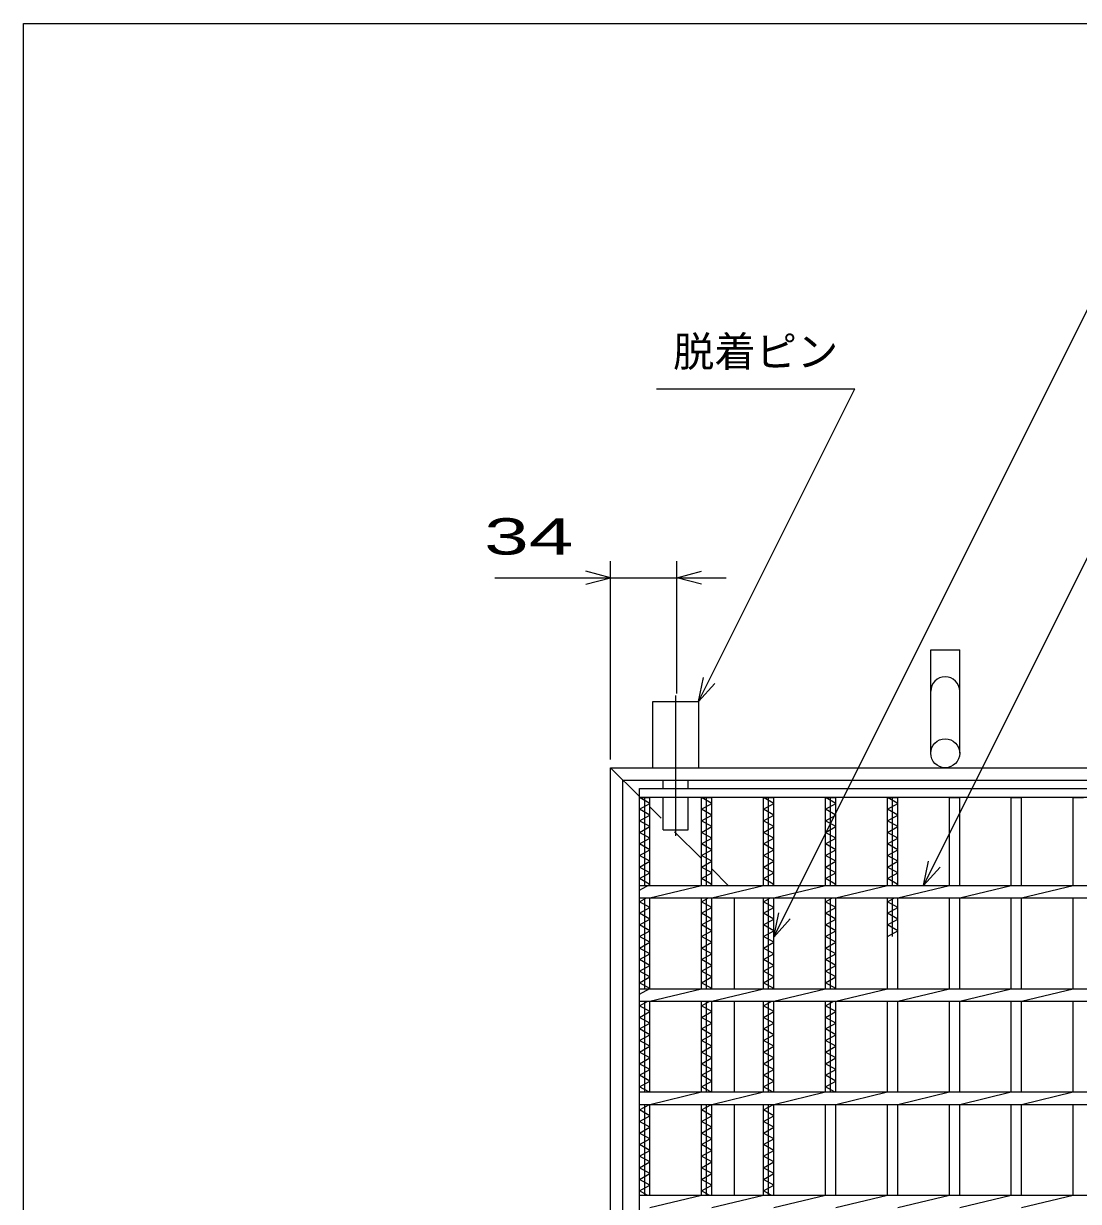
# Model space of a CAD drawing. Units: millimetres, scale not verified. Extents: x -1456 to 1389, y -1026 to 839.
# Drawn here: x -1379 to -868, y 268 to 839 of the extents above; entities that cross this region are included whole.
import ezdxf
from ezdxf.enums import TextEntityAlignment as Align

# ---------------------------------------------------------------- set-up
doc = ezdxf.new("R2010")
doc.units = ezdxf.units.MM
doc.header["$LTSCALE"] = 8
doc.linetypes.add('LONG_DASHED_DOTTED', pattern=[15.25, 12, -1.5, 0.25, -1.5])
for name, color, linetype, lineweight in [('0_2', 150, 'Continuous', 25), ('16', 3, 'Continuous', 25), ('19', 6, 'Continuous', 25), ('22', 4, 'Continuous', 25)]:
    doc.layers.add(name, color=color, linetype=linetype, lineweight=lineweight)
doc.styles.add('ベクトル', font='')
doc.styles.get('ベクトル').set_extended_font_data('ベクトル')

msp = doc.modelspace()

# ---------------------------------------------------------------- linework, layer by layer
at = {"layer": '0_2'}
for p, q in [((-1379.2, -921.2), (-1379.2, 838.8)), ((-1379.2, 838.8), (1388.8, 838.8))]:
    msp.add_line(p, q, dxfattribs=at)
at = {"layer": '16'}
for p, q in [((-1081, 468.5), (-386, 468.5)), ((-1081, 464), (-1081, 468.5)), ((-386, 464), (-1081, 464)), ((-1081, -227), (-1081, 464)), ((-1081, 464), (-1076, 464)), ((-1076, 461.2), (-1081, 464)), ((-1078.5, 421.5), (-1078.5, 464)), ((-1076, 421.5), (-1076, 464)), ((-1051, 421.5), (-1051, 464)), ((-1051, 464), (-1046, 464)), ((-1046, 461.2), (-1051, 464)), ((-1048.5, 421.5), (-1048.5, 464)), ((-1046, 421.5), (-1046, 464)), ((-1021, 421.5), (-1021, 464)), ((-1021, 464), (-1016, 464)), ((-1016, 461.2), (-1021, 464)), ((-1018.5, 421.5), (-1018.5, 464)), ((-1016, 421.5), (-1016, 464)), ((-991, 421.5), (-991, 464)), ((-991, 464), (-986, 464)), ((-986, 461.2), (-991, 464)), ((-988.5, 421.5), (-988.5, 464)), ((-986, 421.5), (-986, 464)), ((-961, 421.5), (-961, 464)), ((-961, 464), (-956, 464)), ((-956, 461.2), (-961, 464)), ((-958.5, 421.5), (-958.5, 464)), ((-956, 421.5), (-956, 464)), ((-931, 421.5), (-931, 464)), ((-931, 464), (-926, 464)), ((-926, 421.5), (-926, 464)), ((-901, 421.5), (-901, 464)), ((-901, 464), (-896, 464)), ((-896, 421.5), (-896, 464)), ((-871, 421.5), (-871, 464)), ((-871, 464), (-866, 464)), ((-1081, 458.4), (-1076, 461.2)), ((-1076, 455.6), (-1081, 458.4)), ((-1051, 458.4), (-1046, 461.2)), ((-1046, 455.6), (-1051, 458.4)), ((-1021, 458.4), (-1016, 461.2)), ((-1016, 455.6), (-1021, 458.4)), ((-991, 458.4), (-986, 461.2)), ((-986, 455.6), (-991, 458.4)), ((-961, 458.4), (-956, 461.2)), ((-956, 455.6), (-961, 458.4)), ((-1081, 452.8), (-1076, 455.6)), ((-1076, 450), (-1081, 452.8)), ((-1051, 452.8), (-1046, 455.6)), ((-1046, 450), (-1051, 452.8)), ((-1021, 452.8), (-1016, 455.6)), ((-1016, 450), (-1021, 452.8)), ((-991, 452.8), (-986, 455.6)), ((-986, 450), (-991, 452.8)), ((-961, 452.8), (-956, 455.6)), ((-956, 450), (-961, 452.8)), ((-1081, 447.2), (-1076, 450)), ((-1076, 444.4), (-1081, 447.2)), ((-1051, 447.2), (-1046, 450)), ((-1046, 444.4), (-1051, 447.2)), ((-1021, 447.2), (-1016, 450)), ((-1016, 444.4), (-1021, 447.2)), ((-991, 447.2), (-986, 450)), ((-986, 444.4), (-991, 447.2)), ((-961, 447.2), (-956, 450)), ((-956, 444.4), (-961, 447.2)), ((-1081, 441.6), (-1076, 444.4)), ((-1076, 438.8), (-1081, 441.6)), ((-1051, 441.6), (-1046, 444.4)), ((-1046, 438.8), (-1051, 441.6)), ((-1021, 441.6), (-1016, 444.4)), ((-1016, 438.8), (-1021, 441.6)), ((-991, 441.6), (-986, 444.4)), ((-986, 438.8), (-991, 441.6)), ((-961, 441.6), (-956, 444.4)), ((-956, 438.8), (-961, 441.6)), ((-1081, 436), (-1076, 438.8)), ((-1076, 433.2), (-1081, 436)), ((-1051, 436), (-1046, 438.8)), ((-1046, 433.2), (-1051, 436)), ((-1021, 436), (-1016, 438.8)), ((-1016, 433.2), (-1021, 436)), ((-991, 436), (-986, 438.8)), ((-986, 433.2), (-991, 436)), ((-961, 436), (-956, 438.8)), ((-956, 433.2), (-961, 436)), ((-1081, 430.4), (-1076, 433.2)), ((-1076, 427.6), (-1081, 430.4)), ((-1051, 430.4), (-1046, 433.2)), ((-1046, 427.6), (-1051, 430.4)), ((-1021, 430.4), (-1016, 433.2)), ((-1016, 427.6), (-1021, 430.4)), ((-991, 430.4), (-986, 433.2)), ((-986, 427.6), (-991, 430.4)), ((-961, 430.4), (-956, 433.2)), ((-956, 427.6), (-961, 430.4)), ((-1081, 424.8), (-1076, 427.6)), ((-1076, 422), (-1081, 424.8)), ((-1051, 424.8), (-1046, 427.6)), ((-1046, 422), (-1051, 424.8)), ((-1021, 424.8), (-1016, 427.6)), ((-1016, 422), (-1021, 424.8)), ((-991, 424.8), (-986, 427.6)), ((-986, 422), (-991, 424.8)), ((-961, 424.8), (-956, 427.6)), ((-956, 422), (-961, 424.8)), ((-1081, 419.2), (-1076, 422)), ((-1081, 421.5), (-386, 421.5)), ((-1081, 415.5), (-1081, 421.5)), ((-1076, 415.5), (-1051, 421.5)), ((-1046.893, 421.5), (-1046, 422)), ((-1046, 415.5), (-1021, 421.5)), ((-1016.893, 421.5), (-1016, 422)), ((-1016, 415.5), (-991, 421.5)), ((-986.893, 421.5), (-986, 422)), ((-986, 415.5), (-961, 421.5)), ((-956.893, 421.5), (-956, 422)), ((-956, 415.5), (-931, 421.5)), ((-926, 415.5), (-901, 421.5)), ((-896, 415.5), (-871, 421.5)), ((-1081, 415.5), (-386, 415.5)), ((-1081, 413.6), (-1077.607, 415.5)), ((-1076, 410.8), (-1081, 413.6)), ((-1081, 408), (-1076, 410.8)), ((-1078.5, 371.5), (-1078.5, 415.5)), ((-1076, 371.5), (-1076, 415.5)), ((-1051, 371.5), (-1051, 415.5)), ((-1051, 413.6), (-1047.607, 415.5)), ((-1046, 410.8), (-1051, 413.6)), ((-1051, 408), (-1046, 410.8)), ((-1048.5, 371.5), (-1048.5, 415.5)), ((-1046, 371.5), (-1046, 415.5)), ((-1021, 371.5), (-1021, 415.5)), ((-1021, 413.6), (-1017.607, 415.5)), ((-1016, 410.8), (-1021, 413.6)), ((-1021, 408), (-1016, 410.8)), ((-1018.5, 371.5), (-1018.5, 415.5)), ((-1016, 371.5), (-1016, 415.5)), ((-991, 371.5), (-991, 415.5)), ((-991, 413.6), (-987.607, 415.5)), ((-986, 410.8), (-991, 413.6)), ((-991, 408), (-986, 410.8)), ((-988.5, 371.5), (-988.5, 415.5)), ((-986, 371.5), (-986, 415.5)), ((-961, 371.5), (-961, 415.5)), ((-961, 413.6), (-957.607, 415.5)), ((-956, 410.8), (-961, 413.6)), ((-961, 408), (-956, 410.8)), ((-958.5, 396.8), (-958.5, 415.5)), ((-956, 371.5), (-956, 415.5)), ((-931, 371.5), (-931, 415.5)), ((-926, 371.5), (-926, 415.5)), ((-901, 371.5), (-901, 415.5)), ((-896, 371.5), (-896, 415.5)), ((-871, 371.5), (-871, 415.5)), ((-1076, 405.2), (-1081, 408)), ((-1081, 402.4), (-1076, 405.2)), ((-1046, 405.2), (-1051, 408)), ((-1051, 402.4), (-1046, 405.2)), ((-1016, 405.2), (-1021, 408)), ((-1021, 402.4), (-1016, 405.2)), ((-986, 405.2), (-991, 408)), ((-991, 402.4), (-986, 405.2)), ((-956, 405.2), (-961, 408)), ((-961, 402.4), (-956, 405.2)), ((-1076, 399.6), (-1081, 402.4)), ((-1081, 396.8), (-1076, 399.6)), ((-1046, 399.6), (-1051, 402.4)), ((-1051, 396.8), (-1046, 399.6)), ((-1016, 399.6), (-1021, 402.4)), ((-1021, 396.8), (-1016, 399.6)), ((-986, 399.6), (-991, 402.4)), ((-991, 396.8), (-986, 399.6)), ((-956, 399.6), (-961, 402.4)), ((-961, 396.8), (-956, 399.6)), ((-1076, 394), (-1081, 396.8)), ((-1081, 391.2), (-1076, 394)), ((-1046, 394), (-1051, 396.8)), ((-1051, 391.2), (-1046, 394)), ((-1016, 394), (-1021, 396.8)), ((-1021, 391.2), (-1016, 394)), ((-986, 394), (-991, 396.8)), ((-991, 391.2), (-986, 394)), ((-1076, 388.4), (-1081, 391.2)), ((-1081, 385.6), (-1076, 388.4)), ((-1046, 388.4), (-1051, 391.2)), ((-1051, 385.6), (-1046, 388.4)), ((-1016, 388.4), (-1021, 391.2)), ((-1021, 385.6), (-1016, 388.4)), ((-986, 388.4), (-991, 391.2)), ((-991, 385.6), (-986, 388.4)), ((-1076, 382.8), (-1081, 385.6)), ((-1081, 380), (-1076, 382.8)), ((-1046, 382.8), (-1051, 385.6)), ((-1051, 380), (-1046, 382.8)), ((-1016, 382.8), (-1021, 385.6)), ((-1021, 380), (-1016, 382.8)), ((-986, 382.8), (-991, 385.6)), ((-991, 380), (-986, 382.8)), ((-1076, 377.2), (-1081, 380)), ((-1081, 374.4), (-1076, 377.2)), ((-1046, 377.2), (-1051, 380)), ((-1051, 374.4), (-1046, 377.2)), ((-1016, 377.2), (-1021, 380)), ((-1021, 374.4), (-1016, 377.2)), ((-986, 377.2), (-991, 380)), ((-991, 374.4), (-986, 377.2)), ((-1076, 371.6), (-1081, 374.4)), ((-1081, 368.8), (-1076, 371.6)), ((-1081, 371.5), (-386, 371.5)), ((-1081, 365.5), (-1081, 371.5)), ((-1076, 365.5), (-1051, 371.5)), ((-1046, 371.6), (-1051, 374.4)), ((-1046.179, 371.5), (-1046, 371.6)), ((-1046, 365.5), (-1021, 371.5)), ((-1016, 371.6), (-1021, 374.4)), ((-1016.179, 371.5), (-1016, 371.6)), ((-1016, 365.5), (-991, 371.5)), ((-986, 371.6), (-991, 374.4)), ((-986.179, 371.5), (-986, 371.6)), ((-986, 365.5), (-961, 371.5)), ((-956, 365.5), (-931, 371.5)), ((-926, 365.5), (-901, 371.5)), ((-896, 365.5), (-871, 371.5)), ((-1081, 365.5), (-386, 365.5)), ((-1081, 363.2), (-1076.893, 365.5)), ((-1078.5, 321.5), (-1078.5, 365.5)), ((-1076, 321.5), (-1076, 365.5)), ((-1051, 321.5), (-1051, 365.5)), ((-1051, 363.2), (-1046.893, 365.5)), ((-1048.5, 321.5), (-1048.5, 365.5)), ((-1046, 321.5), (-1046, 365.5)), ((-1021, 321.5), (-1021, 365.5)), ((-1021, 363.2), (-1016.893, 365.5)), ((-1018.5, 321.5), (-1018.5, 365.5)), ((-1016, 321.5), (-1016, 365.5)), ((-991, 321.5), (-991, 365.5)), ((-991, 363.2), (-986.893, 365.5)), ((-988.5, 321.5), (-988.5, 365.5)), ((-986, 321.5), (-986, 365.5)), ((-961, 321.5), (-961, 365.5)), ((-956, 321.5), (-956, 365.5)), ((-931, 321.5), (-931, 365.5)), ((-926, 321.5), (-926, 365.5)), ((-901, 321.5), (-901, 365.5)), ((-896, 321.5), (-896, 365.5)), ((-871, 321.5), (-871, 365.5)), ((-1076, 360.4), (-1081, 363.2)), ((-1081, 357.6), (-1076, 360.4)), ((-1046, 360.4), (-1051, 363.2)), ((-1051, 357.6), (-1046, 360.4)), ((-1016, 360.4), (-1021, 363.2)), ((-1021, 357.6), (-1016, 360.4)), ((-986, 360.4), (-991, 363.2)), ((-991, 357.6), (-986, 360.4)), ((-1076, 354.8), (-1081, 357.6)), ((-1081, 352), (-1076, 354.8)), ((-1046, 354.8), (-1051, 357.6)), ((-1051, 352), (-1046, 354.8)), ((-1016, 354.8), (-1021, 357.6)), ((-1021, 352), (-1016, 354.8)), ((-986, 354.8), (-991, 357.6)), ((-991, 352), (-986, 354.8)), ((-1076, 349.2), (-1081, 352)), ((-1081, 346.4), (-1076, 349.2)), ((-1046, 349.2), (-1051, 352)), ((-1051, 346.4), (-1046, 349.2)), ((-1016, 349.2), (-1021, 352)), ((-1021, 346.4), (-1016, 349.2)), ((-986, 349.2), (-991, 352)), ((-991, 346.4), (-986, 349.2)), ((-1076, 343.6), (-1081, 346.4)), ((-1081, 340.8), (-1076, 343.6)), ((-1046, 343.6), (-1051, 346.4)), ((-1051, 340.8), (-1046, 343.6)), ((-1016, 343.6), (-1021, 346.4)), ((-1021, 340.8), (-1016, 343.6)), ((-986, 343.6), (-991, 346.4)), ((-991, 340.8), (-986, 343.6)), ((-1076, 338), (-1081, 340.8)), ((-1081, 335.2), (-1076, 338)), ((-1046, 338), (-1051, 340.8)), ((-1051, 335.2), (-1046, 338)), ((-1016, 338), (-1021, 340.8)), ((-1021, 335.2), (-1016, 338)), ((-986, 338), (-991, 340.8)), ((-991, 335.2), (-986, 338)), ((-1076, 332.4), (-1081, 335.2)), ((-1081, 329.6), (-1076, 332.4)), ((-1046, 332.4), (-1051, 335.2)), ((-1051, 329.6), (-1046, 332.4)), ((-1016, 332.4), (-1021, 335.2)), ((-1021, 329.6), (-1016, 332.4)), ((-986, 332.4), (-991, 335.2)), ((-991, 329.6), (-986, 332.4)), ((-1076, 326.8), (-1081, 329.6)), ((-1081, 324), (-1076, 326.8)), ((-1046, 326.8), (-1051, 329.6)), ((-1051, 324), (-1046, 326.8)), ((-1016, 326.8), (-1021, 329.6)), ((-1021, 324), (-1016, 326.8)), ((-986, 326.8), (-991, 329.6)), ((-991, 324), (-986, 326.8)), ((-1076.536, 321.5), (-1081, 324)), ((-1081, 321.5), (-386, 321.5)), ((-1081, 315.5), (-1081, 321.5)), ((-1076, 315.5), (-1051, 321.5)), ((-1046.536, 321.5), (-1051, 324)), ((-1046, 315.5), (-1021, 321.5)), ((-1016.536, 321.5), (-1021, 324)), ((-1016, 315.5), (-991, 321.5)), ((-986.536, 321.5), (-991, 324)), ((-986, 315.5), (-961, 321.5)), ((-956, 315.5), (-931, 321.5)), ((-926, 315.5), (-901, 321.5)), ((-896, 315.5), (-871, 321.5)), ((-1081, 315.5), (-386, 315.5)), ((-1081, 312.8), (-1076.179, 315.5)), ((-1078.5, 271.5), (-1078.5, 315.5)), ((-1076, 271.5), (-1076, 315.5)), ((-1051, 271.5), (-1051, 315.5)), ((-1051, 312.8), (-1046.179, 315.5)), ((-1048.5, 271.5), (-1048.5, 315.5)), ((-1046, 271.5), (-1046, 315.5)), ((-1021, 271.5), (-1021, 315.5)), ((-1021, 312.8), (-1016.179, 315.5)), ((-1018.5, 271.5), (-1018.5, 315.5)), ((-1016, 271.5), (-1016, 315.5)), ((-991, 271.5), (-991, 315.5)), ((-986, 271.5), (-986, 315.5)), ((-961, 271.5), (-961, 315.5)), ((-956, 271.5), (-956, 315.5)), ((-931, 271.5), (-931, 315.5)), ((-926, 271.5), (-926, 315.5)), ((-901, 271.5), (-901, 315.5)), ((-896, 271.5), (-896, 315.5)), ((-871, 271.5), (-871, 315.5)), ((-1076, 310), (-1081, 312.8)), ((-1081, 307.2), (-1076, 310)), ((-1046, 310), (-1051, 312.8)), ((-1051, 307.2), (-1046, 310)), ((-1016, 310), (-1021, 312.8)), ((-1021, 307.2), (-1016, 310)), ((-1076, 304.4), (-1081, 307.2)), ((-1081, 301.6), (-1076, 304.4)), ((-1046, 304.4), (-1051, 307.2)), ((-1051, 301.6), (-1046, 304.4)), ((-1016, 304.4), (-1021, 307.2)), ((-1021, 301.6), (-1016, 304.4)), ((-1076, 298.8), (-1081, 301.6)), ((-1081, 296), (-1076, 298.8)), ((-1046, 298.8), (-1051, 301.6)), ((-1051, 296), (-1046, 298.8)), ((-1016, 298.8), (-1021, 301.6)), ((-1021, 296), (-1016, 298.8)), ((-1076, 293.2), (-1081, 296)), ((-1081, 290.4), (-1076, 293.2)), ((-1046, 293.2), (-1051, 296)), ((-1051, 290.4), (-1046, 293.2)), ((-1016, 293.2), (-1021, 296)), ((-1021, 290.4), (-1016, 293.2)), ((-1076, 287.6), (-1081, 290.4)), ((-1081, 284.8), (-1076, 287.6)), ((-1046, 287.6), (-1051, 290.4)), ((-1051, 284.8), (-1046, 287.6)), ((-1016, 287.6), (-1021, 290.4)), ((-1021, 284.8), (-1016, 287.6)), ((-1076, 282), (-1081, 284.8)), ((-1081, 279.2), (-1076, 282)), ((-1046, 282), (-1051, 284.8)), ((-1051, 279.2), (-1046, 282)), ((-1016, 282), (-1021, 284.8)), ((-1021, 279.2), (-1016, 282)), ((-1076, 276.4), (-1081, 279.2)), ((-1081, 273.6), (-1076, 276.4)), ((-1046, 276.4), (-1051, 279.2)), ((-1051, 273.6), (-1046, 276.4)), ((-1016, 276.4), (-1021, 279.2)), ((-1021, 273.6), (-1016, 276.4)), ((-1077.25, 271.5), (-1081, 273.6)), ((-1081, 271.5), (-386, 271.5)), ((-1081, 265.5), (-1081, 271.5)), ((-1076, 265.5), (-1051, 271.5)), ((-1047.25, 271.5), (-1051, 273.6)), ((-1046, 265.5), (-1021, 271.5)), ((-1017.25, 271.5), (-1021, 273.6)), ((-1016, 265.5), (-991, 271.5)), ((-986, 265.5), (-961, 271.5)), ((-956, 265.5), (-931, 271.5)), ((-926, 265.5), (-901, 271.5)), ((-896, 265.5), (-871, 271.5))]:
    msp.add_line(p, q, dxfattribs=at)
at = {"layer": '19'}
for p, q in [((-940, 485.5), (-940, 535.5)), ((-940, 535.5), (-926, 535.5)), ((-926, 485.5), (-926, 535.5)), ((-1074.5, 478.5), (-1074.5, 510.5)), ((-1074.5, 510.5), (-1052.5, 510.5)), ((-1052.5, 510.5), (-1052.5, 478.5)), ((-1095, 478.5), (-372, 478.5)), ((-1095, -241.5), (-1095, 478.5)), ((-1081, 464.5), (-1095, 478.5)), ((-1089, 472.5), (-378, 472.5)), ((-1089, -235.5), (-1089, 472.5)), ((-1069.5, 468.5), (-1069.5, 472.5)), ((-1057.5, 468.5), (-1057.5, 472.5)), ((-1069.5, 448.5), (-1069.5, 464)), ((-1057.5, 448.5), (-1057.5, 464)), ((-1070.5, 454), (-1076, 459.5)), ((-1069.5, 448.5), (-1057.5, 448.5)), ((-1051, 434.5), (-1064, 447.5)), ((-1038, 421.5), (-1046, 429.5)), ((-1035, 371.5), (-1035, 415.5)), ((-1035, 321.5), (-1035, 365.5)), ((-1035, 271.5), (-1035, 315.5))]:
    msp.add_line(p, q, dxfattribs=at)
at = {"layer": '19', "linetype": 'LONG_DASHED_DOTTED'}
msp.add_line((-1063.5, 513.5), (-1063.5, 445.5), dxfattribs=at)
at = {"layer": '19'}
msp.add_circle((-933, 485.5), 7, dxfattribs=at)
msp.add_arc((-933, 515.5), 7, 0, 180, dxfattribs=at)
at = {"layer": '22'}
for p, q in [((-1016, 396.5), (-863.75, 701)), ((-1072.75, 662), (-976.75, 662)), ((-1052.5, 510.5), (-976.75, 662)), ((-943.5, 421.5), (-822.25, 664)), ((-1095, 482.5), (-1095, 578.5)), ((-1063, 514.504), (-1063, 578.5)), ((-1151, 570.5), (-1095, 570.5)), ((-1095, 570.5), (-1107, 573.7)), ((-1107, 567.3), (-1095, 570.5)), ((-1095, 570.5), (-1063, 570.5)), ((-1063, 570.5), (-1051, 573.7)), ((-1051, 567.3), (-1063, 570.5)), ((-1063, 570.5), (-1039, 570.5)), ((-1052.5, 510.5), (-1050.1, 522.18)), ((-1052.5, 510.5), (-1044.5, 519.3)), ((-943.5, 421.5), (-941.1, 433.18)), ((-943.5, 421.5), (-935.5, 430.3)), ((-1016, 396.5), (-1013.6, 408.18)), ((-1016, 396.5), (-1008, 405.3))]:
    msp.add_line(p, q, dxfattribs=at)

# ---------------------------------------------------------------- texts
at = {"layer": '22', "color": 2, "style": 'ベクトル'}
msp.add_text('脱着ピン', height=14.66, dxfattribs=at).set_placement((-1064.75, 680), align=Align.MIDDLE_LEFT)
at = {"layer": '22', "color": 2, "style": 'ベクトル', "width": 1.65}
msp.add_text(' 34 ', height=17.6, dxfattribs=at).set_placement((-1167, 590.5), align=Align.MIDDLE_LEFT)

doc.saveas('drawing.dxf')
